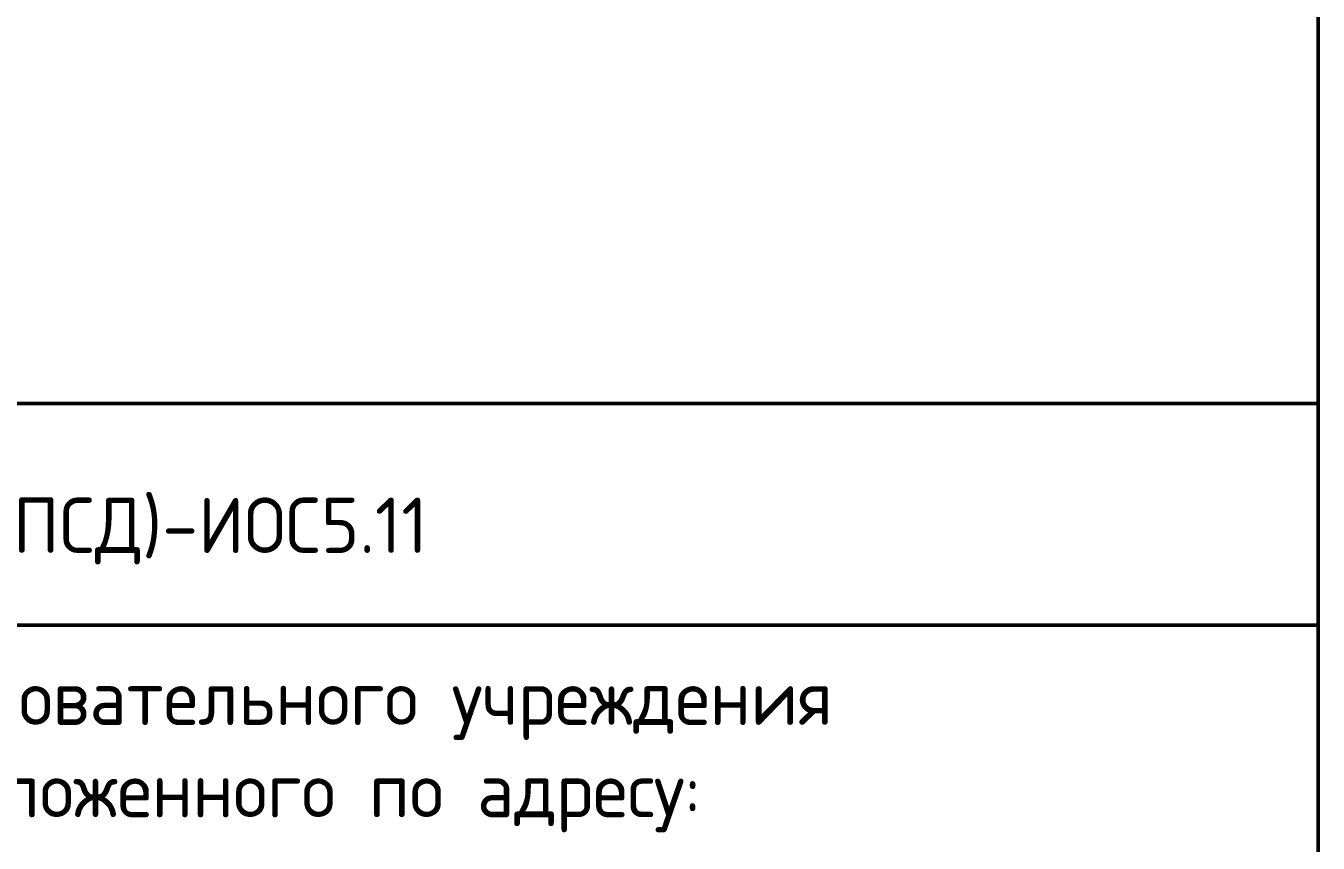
# Model space of a CAD drawing. Header units: millimetres. Extents: x -695119 to 412940, y -249585 to 622758.
# Drawn here: x 20.893 to 23.192, y 1.578 to 3.032 of the extents above; entities that cross this region are included whole.
import ezdxf

# ---------------------------------------------------------------- set-up
doc = ezdxf.new("R2010")
doc.units = ezdxf.units.MM
for name, color, linetype in [('PDF _050_основной', 7, 'Continuous'), ('PDF _СОТС', 7, 'Continuous'), ('PDF _Текст', 7, 'Continuous')]:
    doc.layers.add(name, color=color, linetype=linetype)
doc.styles.add('PDF ISOCPEUR Italic', font='')
doc.styles.get('PDF ISOCPEUR Italic').set_extended_font_data('GOST type B')

msp = doc.modelspace()

# ---------------------------------------------------------------- linework, layer by layer
at = {"layer": 'PDF _050_основной', "lineweight": 50}
msp.add_lwpolyline([(0.7917, 0.195), (23.1919, 0.195), (23.1919, 16.3355), (0.7917, 16.3355)], close=True, dxfattribs=at)
for points in [[(23.1919, 2.3602), (15.9088, 2.3602), (15.9088, 0.195)], [(18.4681, 1.966), (23.1919, 1.966)]]:
    msp.add_lwpolyline(points, dxfattribs=at)
at = {"layer": 'PDF _СОТС', "lineweight": 0}
msp.add_lwpolyline([(0.7917, 0.195), (23.1919, 0.195), (23.1919, 16.3355), (0.7917, 16.3355)], close=True, dxfattribs=at)

# ---------------------------------------------------------------- texts
at = {"layer": 'PDF _Текст', "lineweight": 15, "char_height": 0.09842, "attachment_point": 7, "style": 'PDF ISOCPEUR Italic'}
for s, insert in [('458/П-23-АНО (ПСД)-ИОС5.11', (19.9158, 2.0741)), ('Капитальный ремонт общеобразовательного учреждения', (18.9632, 1.7616)), ('ГБОУ Школа № 1212, расположенного по адресу:', (19.2674, 1.5974))]:
    msp.add_mtext(s, dxfattribs=dict(at, insert=insert))

doc.saveas('drawing.dxf')
